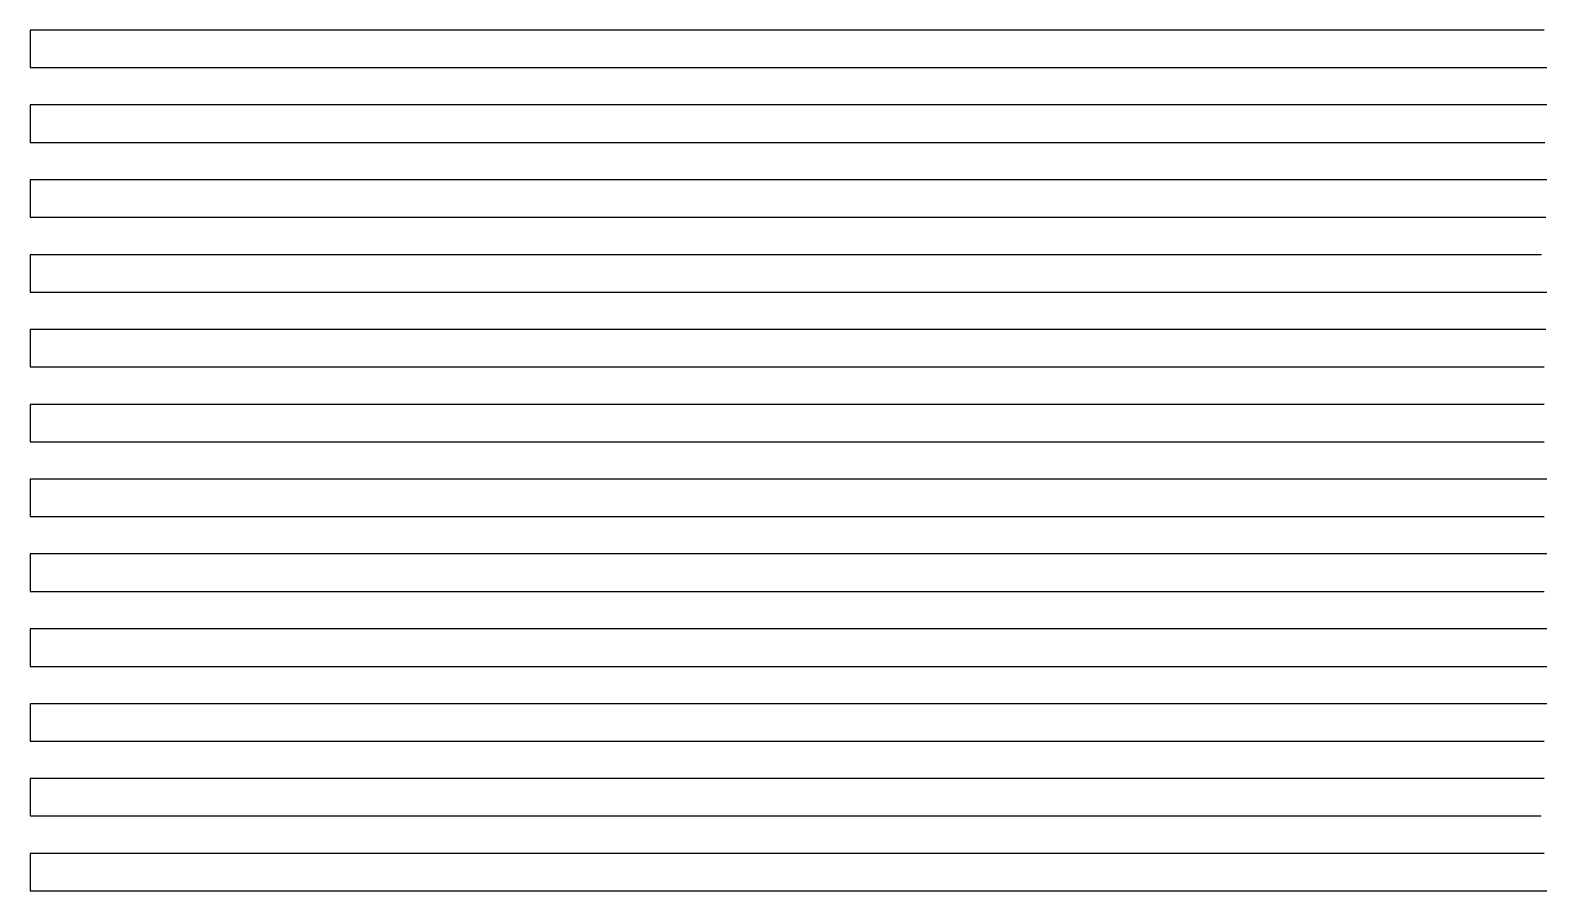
# Model space of a CAD drawing. Extents: x 20 to 170, y 60 to 234.
# Drawn here: x 20 to 57.5, y 191.2 to 212.6 of the extents above; entities that cross this region are included whole.
import ezdxf

# ---------------------------------------------------------------- set-up
doc = ezdxf.new("R2010")
doc.units = 0
doc.header["$LTSCALE"] = 0.000394
doc.layers.add('SPLINE', color=7, linetype='CONTINUOUS')

msp = doc.modelspace()

# ---------------------------------------------------------------- linework, layer by layer
at = {"layer": 'SPLINE', "color": 2}
for points in [[(57.631187, 212.602463, -19.700144), (57.305031, 212.602463, -20.432901), (56.933956, 212.602463, -21.416059), (56.846489, 212.602463, -21.732338), (56.236717, 212.602463, -24.854208), (55.931847, 212.602463, -26.451084), (55.872768, 212.602463, -26.801783), (55.85384, 212.602463, -26.967722), (55.244053, 212.602463, -35.509796), (55.014824, 212.602463, -38.374847), (54.993542, 212.602463, -38.424927), (54.142704, 212.602463, -38.456268), (53.792881, 212.602463, -38.456268), (53.445454, 212.602463, -38.434307), (53.095692, 212.602463, -38.421829), (47.860573, 212.602463, -38.418728), (46.466133, 212.602463, -38.456268), (45.069336, 212.602463, -38.421829), (41.930641, 212.602463, -38.418728), (40.883621, 212.602463, -38.456268), (38.092358, 212.602463, -38.456268), (37.392784, 212.602463, -38.449989), (36.695564, 212.602463, -38.421829), (35.298748, 212.602463, -38.456268), (34.254089, 212.602463, -38.456268), (33.207077, 212.602463, -38.418728), (29.019009, 212.602463, -38.424927), (28.669207, 212.602463, -38.465668), (28.32177, 212.602463, -38.700485), (28.125626, 212.602463, -38.991703), (28.026337, 212.602463, -39.226543), (27.976707, 212.602463, -39.395603), (27.929451, 212.602463, -39.668064), (27.905815, 212.602463, -40), (20, 212.602463, -40), (20, 211.673523, -40), (27.905815, 211.673523, -40), (27.929451, 211.673523, -39.646103), (27.976707, 211.673523, -39.373745), (28.026337, 211.673523, -39.204624), (28.125626, 211.673523, -38.969784), (28.32177, 211.673523, -38.678543), (28.669207, 211.673523, -38.443748), (29.019009, 211.673523, -38.418728), (31.113033, 211.673523, -38.418728), (32.507484, 211.673523, -38.431229), (33.207077, 211.673523, -38.418728), (35.298748, 211.673523, -38.456268), (35.648529, 211.673523, -38.453148), (36.695564, 211.673523, -38.418728), (38.092358, 211.673523, -38.468788), (39.486828, 211.673523, -38.421829), (40.883621, 211.673523, -38.456268), (41.231071, 211.673523, -38.453148), (42.278061, 211.673523, -38.418728), (46.11636, 211.673523, -38.418728), (46.466133, 211.673523, -38.431229), (48.560173, 211.673523, -38.418728), (53.095692, 211.673523, -38.421829), (53.445454, 211.673523, -38.434307), (54.492485, 211.673523, -38.421829), (54.839912, 211.673523, -38.431229), (55.014824, 211.673523, -38.421829), (55.036076, 211.673523, -38.318508), (55.22282, 211.673523, -36.258133), (55.860931, 211.673523, -28.326698), (55.87986, 211.673523, -28.173319), (55.936554, 211.673523, -27.828838), (56.846489, 211.673523, -22.715536), (56.933956, 211.673523, -22.349195), (57.806068, 211.673523, -19.531105)], [(57.763504, 210.742386, -20.357721), (56.891403, 210.742386, -24.12145), (55.908226, 210.742386, -29.510315), (55.102249, 210.742386, -38.321629), (55.085705, 210.742386, -38.424927), (54.839912, 210.742386, -38.418728), (53.445454, 210.742386, -38.434307), (53.095692, 210.742386, -38.421829), (51.001637, 210.742386, -38.418728), (49.954624, 210.742386, -38.384228), (49.257393, 210.742386, -38.393608), (48.732712, 210.742386, -38.418728), (47.860573, 210.742386, -38.418728), (47.163383, 210.742386, -38.437489), (46.466133, 210.742386, -38.418728), (42.278061, 210.742386, -38.418728), (41.405952, 210.742386, -38.437489), (40.883621, 210.742386, -38.424927), (39.137024, 210.742386, -38.418728), (38.439804, 210.742386, -38.443748), (38.092358, 210.742386, -38.431229), (36.695564, 210.742386, -38.453148), (33.207077, 210.742386, -38.456268), (32.160057, 210.742386, -38.418728), (29.019009, 210.742386, -38.418728), (28.669207, 210.742386, -38.443748), (28.32177, 210.742386, -38.678543), (28.125626, 210.742386, -38.969784), (28.026337, 210.742386, -39.204624), (27.976707, 210.742386, -39.373745), (27.929451, 210.742386, -39.646103), (27.905815, 210.742386, -40), (20, 210.742386, -40), (20, 209.811172, -40), (27.905815, 209.811172, -40), (27.929451, 209.811172, -39.630444), (27.976707, 209.811172, -39.358086), (28.026337, 209.811172, -39.188984), (28.125626, 209.811172, -38.954124), (28.32177, 209.811172, -38.659767), (28.669207, 209.811172, -38.424927), (29.019009, 209.811172, -38.387348), (29.368792, 209.811172, -38.384228), (30.415813, 209.811172, -38.418728), (32.334938, 209.811172, -38.418728), (32.507484, 209.811172, -38.424927), (34.254089, 209.811172, -38.424927), (34.601509, 209.811172, -38.437489), (35.998344, 209.811172, -38.421829), (38.092358, 209.811172, -38.424927), (40.883621, 209.811172, -38.421829), (41.231071, 209.811172, -38.431229), (41.580833, 209.811172, -38.431229), (41.930641, 209.811172, -38.418728), (48.210381, 209.811172, -38.418728), (49.257393, 209.811172, -38.384228), (50.651855, 209.811172, -38.381107), (51.35144, 209.811172, -38.399887), (51.873768, 209.811172, -38.418728), (53.095692, 209.811172, -38.421829), (53.445454, 209.811172, -38.434307), (55.239334, 209.811172, -38.418728), (55.820751, 209.811172, -35.844814), (55.844398, 209.811172, -35.716415), (56.040554, 209.811172, -33.571545), (56.113838, 209.811172, -32.870163), (56.629047, 209.811172, -28.279758), (56.692852, 209.811172, -27.825699), (56.933956, 209.811172, -26.501225), (57.652439, 209.811172, -22.320995)], [(57.796619, 208.882339, -23.216534), (56.846489, 208.882339, -28.589737), (56.82523, 208.882339, -28.771357), (56.040554, 208.882339, -38.039787), (56.02401, 208.882339, -38.133728), (55.97438, 208.882339, -38.352928), (55.953106, 208.882339, -38.418728), (52.048649, 208.882339, -38.418728), (50.651855, 208.882339, -38.381107), (49.257393, 208.882339, -38.384228), (47.860573, 208.882339, -38.418728), (42.975304, 208.882339, -38.424927), (41.930641, 208.882339, -38.418728), (41.05616, 208.882339, -38.453148), (39.661709, 208.882339, -38.453148), (38.789589, 208.882339, -38.424927), (38.092358, 208.882339, -38.443748), (36.695564, 208.882339, -38.418728), (33.554504, 208.882339, -38.418728), (32.857265, 208.882339, -38.443748), (32.160057, 208.882339, -38.418728), (30.588341, 208.882339, -38.418728), (29.716219, 208.882339, -38.387348), (29.019009, 208.882339, -38.384228), (28.669207, 208.882339, -38.421829), (28.32177, 208.882339, -38.656647), (28.125626, 208.882339, -38.944744), (28.026337, 208.882339, -39.182705), (27.976707, 208.882339, -39.351826), (27.929451, 208.882339, -39.627365), (27.905815, 208.882339, -40), (20, 208.882339, -40), (20, 207.951126, -40), (27.905815, 207.951126, -40), (27.929451, 207.951126, -39.630444), (27.976707, 207.951126, -39.358086), (28.026337, 207.951126, -39.188984), (28.125626, 207.951126, -38.954124), (28.32177, 207.951126, -38.659767), (28.669207, 207.951126, -38.424927), (29.019009, 207.951126, -38.387348), (29.716219, 207.951126, -38.384228), (31.460461, 207.951126, -38.418728), (35.298748, 207.951126, -38.418728), (35.998344, 207.951126, -38.431229), (36.345772, 207.951126, -38.418728), (45.768921, 207.951126, -38.415569), (46.466133, 207.951126, -38.387348), (47.163383, 207.951126, -38.384228), (47.860573, 207.951126, -38.409267), (48.560173, 207.951126, -38.387348), (50.304405, 207.951126, -38.384228), (51.35144, 207.951126, -38.418728), (56.040554, 207.951126, -38.418728), (56.061813, 207.951126, -38.365467), (56.827602, 207.951126, -32.065407), (56.848885, 207.951126, -31.849327), (56.933956, 207.951126, -31.154209), (57.676079, 207.951126, -26.037785)], [(57.565002, 207.019928, -29.845373), (57.073406, 207.019928, -35.841656), (56.780338, 207.019928, -38.240208), (56.759056, 207.019928, -38.384228), (56.236717, 207.019928, -38.384228), (54.839912, 207.019928, -38.418728), (52.74588, 207.019928, -38.418728), (51.698856, 207.019928, -38.384228), (50.651855, 207.019928, -38.399887), (50.304405, 207.019928, -38.384228), (48.907593, 207.019928, -38.381107), (48.385292, 207.019928, -38.387348), (47.163383, 207.019928, -38.381107), (46.466133, 207.019928, -38.393608), (46.11636, 207.019928, -38.418728), (31.810265, 207.019928, -38.418728), (31.287933, 207.019928, -38.415569), (29.716219, 207.019928, -38.381107), (29.019009, 207.019928, -38.384228), (28.669207, 207.019928, -38.421829), (28.32177, 207.019928, -38.656647), (28.125626, 207.019928, -38.944744), (28.026337, 207.019928, -39.182705), (27.976707, 207.019928, -39.351826), (27.929451, 207.019928, -39.627365), (27.905815, 207.019928, -40), (20, 207.019928, -40), (20, 206.088715, -40), (27.905815, 206.088715, -40), (27.929451, 206.088715, -39.646103), (27.976707, 206.088715, -39.373745), (28.026337, 206.088715, -39.204624), (28.125626, 206.088715, -38.969784), (28.32177, 206.088715, -38.678543), (28.669207, 206.088715, -38.443748), (29.019009, 206.088715, -38.418728), (29.716219, 206.088715, -38.393608), (30.415813, 206.088715, -38.384228), (32.160057, 206.088715, -38.384228), (33.207077, 206.088715, -38.418728), (37.567673, 206.088715, -38.418728), (38.092358, 206.088715, -38.393608), (38.789589, 206.088715, -38.384228), (40.53384, 206.088715, -38.384228), (41.580833, 206.088715, -38.418728), (46.466133, 206.088715, -38.418728), (47.860573, 206.088715, -38.381107), (50.304405, 206.088715, -38.384228), (50.651855, 206.088715, -38.399887), (52.048649, 206.088715, -38.381107), (52.74588, 206.088715, -38.384228), (53.792881, 206.088715, -38.418728), (54.839912, 206.088715, -38.418728), (56.236717, 206.088715, -38.381107), (56.97649, 206.088715, -38.381107), (57.00013, 206.088715, -38.274628), (57.763504, 206.088715, -32.018467)], [(57.676079, 205.159882, -38.384228), (56.236717, 205.159882, -38.415569), (54.665012, 205.159882, -38.418728), (53.792881, 205.159882, -38.387348), (53.095692, 205.159882, -38.381107), (50.651855, 205.159882, -38.390507), (50.304405, 205.159882, -38.365467), (49.954624, 205.159882, -38.346668), (49.257393, 205.159882, -38.349808), (48.560173, 205.159882, -38.374847), (48.385292, 205.159882, -38.387348), (47.860573, 205.159882, -38.384228), (46.466133, 205.159882, -38.418728), (43.674873, 205.159882, -38.418728), (42.278061, 205.159882, -38.409267), (41.580833, 205.159882, -38.384228), (39.137024, 205.159882, -38.381107), (38.092358, 205.159882, -38.390507), (37.392784, 205.159882, -38.418728), (33.904289, 205.159882, -38.418728), (31.113033, 205.159882, -38.346668), (29.716219, 205.159882, -38.381107), (29.019009, 205.159882, -38.387348), (28.669207, 205.159882, -38.424927), (28.32177, 205.159882, -38.659767), (28.125626, 205.159882, -38.954124), (28.026337, 205.159882, -39.188984), (27.976707, 205.159882, -39.358086), (27.929451, 205.159882, -39.630444), (27.905815, 205.159882, -40), (20, 205.159882, -40), (20, 204.228653, -40), (27.905815, 204.228653, -40), (27.929451, 204.228653, -39.608585), (27.976707, 204.228653, -39.333004), (28.026337, 204.228653, -39.163944), (28.125626, 204.228653, -38.929104), (28.32177, 204.228653, -38.641029), (28.669207, 204.228653, -38.406147), (29.019009, 204.228653, -38.381107), (30.066032, 204.228653, -38.374847), (31.113033, 204.228653, -38.346668), (31.810265, 204.228653, -38.352928), (33.554504, 204.228653, -38.418728), (35.298748, 204.228653, -38.390507), (35.998344, 204.228653, -38.418728), (36.695564, 204.228653, -38.415569), (38.092358, 204.228653, -38.384228), (41.580833, 204.228653, -38.381107), (42.278061, 204.228653, -38.406147), (42.975304, 204.228653, -38.418728), (43.674873, 204.228653, -38.393608), (44.372093, 204.228653, -38.384228), (45.069336, 204.228653, -38.409267), (46.466133, 204.228653, -38.390507), (46.813576, 204.228653, -38.406147), (47.513161, 204.228653, -38.381107), (48.560173, 204.228653, -38.381107), (49.257393, 204.228653, -38.346668), (50.304405, 204.228653, -38.346668), (50.651855, 204.228653, -38.359188), (52.048649, 204.228653, -38.381107), (53.792881, 204.228653, -38.384228), (54.492485, 204.228653, -38.403069), (55.537144, 204.228653, -38.384228), (56.236717, 204.228653, -38.409267), (57.631187, 204.228653, -38.349808)], [(57.631187, 203.29744, -38.346668), (56.933956, 203.29744, -38.399887), (56.584152, 203.29744, -38.387348), (55.537144, 203.29744, -38.381107), (54.839912, 203.29744, -38.390507), (54.492485, 203.29744, -38.384228), (53.445454, 203.29744, -38.399887), (53.095692, 203.29744, -38.384228), (52.74588, 203.29744, -38.381107), (51.698856, 203.29744, -38.346668), (50.651855, 203.29744, -38.359188), (50.304405, 203.29744, -38.346668), (49.257393, 203.29744, -38.346668), (48.560173, 203.29744, -38.374847), (47.513161, 203.29744, -38.381107), (47.163383, 203.29744, -38.390507), (46.466133, 203.29744, -38.381107), (45.069336, 203.29744, -38.399887), (44.721901, 203.29744, -38.384228), (36.695564, 203.29744, -38.381107), (35.648529, 203.29744, -38.399887), (35.298748, 203.29744, -38.387348), (33.554504, 203.29744, -38.418728), (32.507484, 203.29744, -38.381107), (29.019009, 203.29744, -38.381107), (28.669207, 203.29744, -38.406147), (28.32177, 203.29744, -38.641029), (28.125626, 203.29744, -38.929104), (28.026337, 203.29744, -39.163944), (27.976707, 203.29744, -39.333004), (27.929451, 203.29744, -39.608585), (27.905815, 203.29744, -40), (20, 203.29744, -40), (20, 202.368591, -40), (27.905815, 202.368591, -40), (27.929451, 202.368591, -39.592903), (27.976707, 202.368591, -39.317345), (28.026337, 202.368591, -39.148285), (28.125626, 202.368591, -38.913445), (28.32177, 202.368591, -38.622208), (28.669207, 202.368591, -38.387348), (29.019009, 202.368591, -38.349808), (29.368792, 202.368591, -38.346668), (30.415813, 202.368591, -38.381107), (32.507484, 202.368591, -38.381107), (33.554504, 202.368591, -38.418728), (34.254089, 202.368591, -38.418728), (35.648529, 202.368591, -38.381107), (40.53384, 202.368591, -38.384228), (40.883621, 202.368591, -38.390507), (41.930641, 202.368591, -38.381107), (43.499992, 202.368591, -38.384228), (43.674873, 202.368591, -38.390507), (44.372093, 202.368591, -38.381107), (45.069336, 202.368591, -38.403069), (46.466133, 202.368591, -38.381107), (47.163383, 202.368591, -38.390507), (47.513161, 202.368591, -38.381107), (48.907593, 202.368591, -38.381107), (49.257393, 202.368591, -38.356049), (49.954624, 202.368591, -38.346668), (50.651855, 202.368591, -38.368568), (51.35144, 202.368591, -38.346668), (52.048649, 202.368591, -38.346668), (53.095692, 202.368591, -38.381107), (54.839912, 202.368591, -38.381107), (55.537144, 202.368591, -38.390507), (55.886955, 202.368591, -38.381107), (57.283749, 202.368591, -38.381107), (57.631187, 202.368591, -38.356049)], [(59.703949, 201.437363, -38.381107), (51.001637, 201.437363, -38.381107), (49.257393, 201.437363, -38.346668), (46.813576, 201.437363, -38.399887), (46.466133, 201.437363, -38.387348), (45.069336, 201.437363, -38.384228), (44.372093, 201.437363, -38.393608), (43.674873, 201.437363, -38.381107), (39.486828, 201.437363, -38.381107), (38.092358, 201.437363, -38.399887), (37.742561, 201.437363, -38.415569), (37.045334, 201.437363, -38.418728), (35.998344, 201.437363, -38.381107), (35.298748, 201.437363, -38.390507), (34.776428, 201.437363, -38.409267), (33.904289, 201.437363, -38.384228), (33.207077, 201.437363, -38.393608), (32.507484, 201.437363, -38.352928), (32.160057, 201.437363, -38.346668), (31.810265, 201.437363, -38.346668), (30.938133, 201.437363, -38.371708), (30.415813, 201.437363, -38.346668), (29.019009, 201.437363, -38.346668), (28.669207, 201.437363, -38.368568), (28.32177, 201.437363, -38.603428), (28.125626, 201.437363, -38.891525), (28.026337, 201.437363, -39.129444), (27.976707, 201.437363, -39.298584), (27.929451, 201.437363, -39.570984), (27.905815, 201.437363, -40), (20, 201.437363, -40), (20, 200.506165, -40), (27.905815, 200.506165, -40), (27.929451, 200.506165, -39.570984), (27.976707, 200.506165, -39.298584), (28.026337, 200.506165, -39.129444), (28.125626, 200.506165, -38.891525), (28.32177, 200.506165, -38.603428), (28.669207, 200.506165, -38.368568), (29.019009, 200.506165, -38.346668), (30.763241, 200.506165, -38.346668), (31.287933, 200.506165, -38.368568), (31.460461, 200.506165, -38.368568), (31.810265, 200.506165, -38.346668), (32.507484, 200.506165, -38.346668), (33.207077, 200.506165, -38.371708), (33.904289, 200.506165, -38.381107), (35.298748, 200.506165, -38.384228), (36.695564, 200.506165, -38.409267), (37.392784, 200.506165, -38.387348), (37.742561, 200.506165, -38.384228), (38.092358, 200.506165, -38.390507), (39.486828, 200.506165, -38.346668), (40.883621, 200.506165, -38.381107), (43.674873, 200.506165, -38.384228), (44.022324, 200.506165, -38.390507), (44.372093, 200.506165, -38.390507), (44.721901, 200.506165, -38.381107), (47.513161, 200.506165, -38.381107), (47.860573, 200.506165, -38.365467), (49.257393, 200.506165, -38.346668), (49.954624, 200.506165, -38.318508), (50.651855, 200.506165, -38.305969), (52.74588, 200.506165, -38.381107), (57.631187, 200.506165, -38.381107)], [(57.980968, 199.577316, -38.374847), (53.445454, 199.577316, -38.381107), (52.74588, 199.577316, -38.346668), (52.048649, 199.577316, -38.346668), (50.651855, 199.577316, -38.305969), (49.257393, 199.577316, -38.305969), (47.513161, 199.577316, -38.381107), (40.883621, 199.577316, -38.381107), (39.486828, 199.577316, -38.346668), (38.092358, 199.577316, -38.352928), (36.695564, 199.577316, -38.374847), (35.298748, 199.577316, -38.381107), (33.904289, 199.577316, -38.371708), (33.207077, 199.577316, -38.346668), (31.113033, 199.577316, -38.368568), (29.368792, 199.577316, -38.305969), (29.019009, 199.577316, -38.309067), (28.669207, 199.577316, -38.352928), (28.32177, 199.577316, -38.587769), (28.125626, 199.577316, -38.875843), (28.026337, 199.577316, -39.110683), (27.976707, 199.577316, -39.279804), (27.929451, 199.577316, -39.552185), (27.905815, 199.577316, -40), (20, 199.577316, -40), (20, 198.646088, -40), (27.905815, 198.646088, -40), (27.929451, 198.646088, -39.533424), (27.976707, 198.646088, -39.261005), (28.026337, 198.646088, -39.091885), (28.125626, 198.646088, -38.857063), (28.32177, 198.646088, -38.565849), (28.669207, 198.646088, -38.331009), (29.019009, 198.646088, -38.305969), (29.716219, 198.646088, -38.305969), (31.113033, 198.646088, -38.346668), (32.507484, 198.646088, -38.352928), (33.207077, 198.646088, -38.346668), (34.254089, 198.646088, -38.381107), (36.52066, 198.646088, -38.381107), (38.092358, 198.646088, -38.349808), (38.9645, 198.646088, -38.381107), (47.338272, 198.646088, -38.381107), (47.513161, 198.646088, -38.374847), (47.860573, 198.646088, -38.346668), (49.257393, 198.646088, -38.305969), (49.954624, 198.646088, -38.305969), (50.651855, 198.646088, -38.331009), (51.698856, 198.646088, -38.346668), (53.095692, 198.646088, -38.346668), (53.792881, 198.646088, -38.381107), (54.317574, 198.646088, -38.381107), (54.839912, 198.646088, -38.356049), (55.537144, 198.646088, -38.346668), (56.236717, 198.646088, -38.346668), (57.021393, 198.646088, -38.371708), (57.631187, 198.646088, -38.349808)], [(58.448917, 197.71489, -38.346668), (55.886955, 197.71489, -38.346668), (54.839912, 197.71489, -38.352928), (54.317574, 197.71489, -38.368568), (54.142704, 197.71489, -38.365467), (53.445454, 197.71489, -38.346668), (50.651855, 197.71489, -38.346668), (49.954624, 197.71489, -38.331009), (49.257393, 197.71489, -38.305969), (46.466133, 197.71489, -38.381107), (45.069336, 197.71489, -38.346668), (43.674873, 197.71489, -38.381107), (33.207077, 197.71489, -38.381107), (32.160057, 197.71489, -38.346668), (31.113033, 197.71489, -38.346668), (29.716219, 197.71489, -38.309067), (29.019009, 197.71489, -38.305969), (28.669207, 197.71489, -38.346668), (28.32177, 197.71489, -38.578388), (28.125626, 197.71489, -38.872746), (28.026337, 197.71489, -39.107544), (27.976707, 197.71489, -39.276646), (27.929451, 197.71489, -39.549065), (27.905815, 197.71489, -40), (20, 197.71489, -40), (20, 196.783661, -40), (27.905815, 196.783661, -40), (27.929451, 196.783661, -39.552185), (27.976707, 196.783661, -39.279804), (28.026337, 196.783661, -39.110683), (28.125626, 196.783661, -38.875843), (28.32177, 196.783661, -38.587769), (28.669207, 196.783661, -38.352928), (29.019009, 196.783661, -38.309067), (29.716219, 196.783661, -38.305969), (31.113033, 196.783661, -38.334148), (31.460461, 196.783661, -38.349808), (32.507484, 196.783661, -38.349808), (33.207077, 196.783661, -38.374847), (35.998344, 196.783661, -38.384228), (36.695564, 196.783661, -38.409267), (38.092358, 196.783661, -38.356049), (38.789589, 196.783661, -38.346668), (39.836601, 196.783661, -38.381107), (40.883621, 196.783661, -38.349808), (41.580833, 196.783661, -38.349808), (42.103172, 196.783661, -38.381107), (42.975304, 196.783661, -38.381107), (43.674873, 196.783661, -38.356049), (45.069336, 196.783661, -38.346668), (46.11636, 196.783661, -38.346668), (47.163383, 196.783661, -38.381107), (47.688053, 196.783661, -38.371708), (48.560173, 196.783661, -38.305969), (49.257393, 196.783661, -38.305969), (50.129524, 196.783661, -38.346668), (51.35144, 196.783661, -38.337288), (52.048649, 196.783661, -38.315327), (52.74588, 196.783661, -38.305969), (53.445454, 196.783661, -38.346668), (54.492485, 196.783661, -38.371708), (54.839912, 196.783661, -38.356049), (56.236717, 196.783661, -38.346668), (57.827339, 196.783661, -38.346668)], [(57.732803, 195.854858, -26.519964), (57.137215, 195.854858, -28.436296), (57.115944, 195.854858, -28.461357), (57.009579, 195.854858, -28.621077), (56.900852, 195.854858, -28.896597), (56.794498, 195.854858, -29.284895), (56.688152, 195.854858, -29.798393), (56.579433, 195.854858, -30.452831), (56.47308, 195.854858, -31.257549), (56.364353, 195.854858, -32.247028), (56.257999, 195.854858, -33.455643), (55.886955, 195.854858, -38.265247), (55.865673, 195.854858, -38.346668), (54.839912, 195.854858, -38.346668), (53.792881, 195.854858, -38.381107), (53.445454, 195.854858, -38.352928), (52.048649, 195.854858, -38.321629), (51.786312, 195.854858, -38.346668), (45.768921, 195.854858, -38.346668), (45.419121, 195.854858, -38.356049), (45.069336, 195.854858, -38.359188), (44.721901, 195.854858, -38.346668), (42.975304, 195.854858, -38.349808), (42.452972, 195.854858, -38.368568), (41.930641, 195.854858, -38.346668), (40.883621, 195.854858, -38.346668), (40.53384, 195.854858, -38.359188), (40.184036, 195.854858, -38.365467), (39.486828, 195.854858, -38.346668), (38.092358, 195.854858, -38.346668), (37.392784, 195.854858, -38.371708), (35.998344, 195.854858, -38.381107), (35.298748, 195.854858, -38.352928), (33.904289, 195.854858, -38.374847), (32.507484, 195.854858, -38.381107), (30.415813, 195.854858, -38.305969), (29.019009, 195.854858, -38.305969), (28.669207, 195.854858, -38.331009), (28.32177, 195.854858, -38.565849), (28.125626, 195.854858, -38.857063), (28.026337, 195.854858, -39.091885), (27.976707, 195.854858, -39.261005), (27.929451, 195.854858, -39.533424), (27.905815, 195.854858, -40), (20, 195.854858, -40), (20, 194.92363, -40), (27.905815, 194.92363, -40), (27.929451, 194.92363, -39.533424), (27.976707, 194.92363, -39.261005), (28.026337, 194.92363, -39.091885), (28.125626, 194.92363, -38.857063), (28.32177, 194.92363, -38.565849), (28.669207, 194.92363, -38.331009), (29.019009, 194.92363, -38.305969), (30.415813, 194.92363, -38.305969), (31.113033, 194.92363, -38.324768), (31.810265, 194.92363, -38.309067), (32.160057, 194.92363, -38.305969), (32.507484, 194.92363, -38.321629), (33.904289, 194.92363, -38.346668), (41.930641, 194.92363, -38.346668), (42.278061, 194.92363, -38.359188), (42.975304, 194.92363, -38.346668), (45.069336, 194.92363, -38.346668), (45.768921, 194.92363, -38.365467), (45.941456, 194.92363, -38.368568), (46.466133, 194.92363, -38.352928), (47.860573, 194.92363, -38.337288), (49.257393, 194.92363, -38.305969), (51.698856, 194.92363, -38.305969), (52.166836, 194.92363, -38.321629), (52.188095, 194.92363, -38.280907), (52.526066, 194.92363, -34.58918), (52.604073, 194.92363, -33.82518), (52.68206, 194.92363, -33.161343), (52.840416, 194.92363, -32.074787), (52.996403, 194.92363, -31.273209), (53.154739, 194.92363, -30.718971), (53.313107, 194.92363, -30.380831), (53.334389, 194.92363, -30.286871), (54.012699, 194.92363, -26.795563), (54.142704, 194.92363, -26.241304), (54.2845, 194.92363, -25.878086), (54.426311, 194.92363, -25.755966), (54.447594, 194.92363, -25.755966), (54.839912, 194.92363, -25.492947), (55.319714, 194.92363, -25.164148), (55.364616, 194.92363, -25.154768), (55.79948, 194.92363, -24.888628), (55.894051, 194.92363, -24.35943), (55.964931, 194.92363, -24.115191), (56.106747, 194.92363, -23.836552), (56.716522, 194.92363, -23.044313), (56.737804, 194.92363, -22.987934), (56.848885, 194.92363, -22.643536), (56.919769, 194.92363, -22.496336), (57.631187, 194.92363, -21.1875)], [(57.631187, 193.992371, -18.125149), (56.737804, 193.992371, -19.440266), (56.149292, 193.992371, -19.922443), (56.002735, 193.992371, -20.088444), (55.189705, 193.992371, -20.414082), (54.839912, 193.992371, -20.429722), (53.554188, 193.992371, -20.692781), (53.445454, 193.992371, -20.739721), (53.32494, 193.992371, -20.849321), (53.183117, 193.992371, -21.11232), (52.637157, 193.992371, -21.11232), (52.516628, 193.992371, -21.168739), (52.39846, 193.992371, -21.3566), (52.277897, 193.992371, -21.754257), (52.218819, 193.992371, -22.070498), (52.157364, 193.992371, -22.527636), (52.069931, 193.992371, -23.420053), (51.533424, 193.992371, -26.022144), (51.512161, 193.992371, -26.094164), (51.408165, 193.992371, -26.310184), (51.3018, 193.992371, -26.654642), (51.197811, 193.992371, -27.133722), (51.093803, 193.992371, -27.75996), (50.989822, 193.992371, -28.545897), (50.88348, 193.992371, -29.510315), (50.77948, 193.992371, -30.687691), (50.675503, 193.992371, -32.118668), (50.283127, 193.992371, -38.280907), (50.259518, 193.992371, -38.305969), (48.560173, 193.992371, -38.305969), (47.860573, 193.992371, -38.334148), (47.163383, 193.992371, -38.346668), (45.069336, 193.992371, -38.346668), (43.674873, 193.992371, -38.356049), (42.278061, 193.992371, -38.334148), (41.580833, 193.992371, -38.305969), (39.486828, 193.992371, -38.346668), (33.554504, 193.992371, -38.346668), (33.032166, 193.992371, -38.356049), (32.507484, 193.992371, -38.315327), (31.113033, 193.992371, -38.324768), (30.415813, 193.992371, -38.305969), (29.019009, 193.992371, -38.305969), (28.669207, 193.992371, -38.331009), (28.32177, 193.992371, -38.565849), (28.125626, 193.992371, -38.857063), (28.026337, 193.992371, -39.091885), (27.976707, 193.992371, -39.261005), (27.929451, 193.992371, -39.533424), (27.905815, 193.992371, -40), (20, 193.992371, -40), (20, 193.063522, -40), (27.905815, 193.063522, -40), (27.929451, 193.063522, -39.533424), (27.976707, 193.063522, -39.261005), (28.026337, 193.063522, -39.091885), (28.125626, 193.063522, -38.857063), (28.32177, 193.063522, -38.565849), (28.669207, 193.063522, -38.331009), (29.019009, 193.063522, -38.305969), (29.716219, 193.063522, -38.305969), (31.113033, 193.063522, -38.340408), (31.810265, 193.063522, -38.352928), (32.507484, 193.063522, -38.381107), (33.554504, 193.063522, -38.346668), (39.486828, 193.063522, -38.346668), (40.883621, 193.063522, -38.305969), (41.930641, 193.063522, -38.305969), (42.278061, 193.063522, -38.321629), (43.674873, 193.063522, -38.318508), (44.372093, 193.063522, -38.305969), (45.069336, 193.063522, -38.334148), (46.466133, 193.063522, -38.346668), (48.560173, 193.063522, -38.340408), (49.257393, 193.063522, -38.305969), (49.32357, 193.063522, -38.305969), (49.34486, 193.063522, -37.930229), (49.73246, 193.063522, -29.898613), (49.834072, 193.063522, -28.016739), (50.224056, 193.063522, -21.942118), (50.273716, 193.063522, -21.531919), (50.325668, 193.063522, -21.272039), (50.387131, 193.063522, -21.052839), (51.030006, 193.063522, -19.327505), (51.046547, 193.063522, -19.264925), (51.197811, 193.063522, -18.529047), (51.35144, 193.063522, -18.112629), (51.393974, 193.063522, -18.043709), (51.661049, 193.063522, -17.830791), (52.048649, 193.063522, -17.702431), (53.445454, 193.063522, -17.430031), (54.839912, 193.063522, -17.411251), (55.168423, 193.063522, -17.426891), (55.494595, 193.063522, -17.339191), (56.149292, 193.063522, -17.079313), (56.257999, 193.063522, -17.007313), (56.808685, 193.063522, -16.731773), (56.964687, 193.063522, -16.512575), (57.167915, 193.063522, -16.327795), (57.555511, 193.063522, -16.086695)], [(57.631187, 192.132339, -14.705839), (56.236717, 192.132339, -15.285097), (55.58205, 192.132339, -15.476097), (55.272423, 192.132339, -15.570036), (54.263214, 192.132339, -15.538736), (53.684174, 192.132339, -15.385317), (53.445454, 192.132339, -15.363418), (53.254017, 192.132339, -15.388457), (52.651329, 192.132339, -15.297657), (52.381916, 192.132339, -15.325797), (52.048649, 192.132339, -15.469857), (51.35144, 192.132339, -15.751697), (51.131638, 192.132339, -15.914495), (50.521873, 192.132339, -16.509415), (50.304405, 192.132339, -16.844473), (49.954624, 192.132339, -17.783831), (49.34486, 192.132339, -19.468426), (49.299931, 192.132339, -19.621885), (49.278679, 192.132339, -19.737743), (49.257393, 192.132339, -19.972584), (48.83197, 192.132339, -28.765097), (48.406548, 192.132339, -38.011627), (48.385292, 192.132339, -38.340408), (45.419121, 192.132339, -38.346668), (44.372093, 192.132339, -38.305969), (42.975304, 192.132339, -38.309067), (42.452972, 192.132339, -38.334148), (41.580833, 192.132339, -38.305969), (40.883621, 192.132339, -38.318508), (40.271473, 192.132339, -38.368568), (39.836601, 192.132339, -38.381107), (38.789589, 192.132339, -38.346668), (33.554504, 192.132339, -38.346668), (32.857265, 192.132339, -38.368568), (31.113033, 192.132339, -38.305969), (29.019009, 192.132339, -38.305969), (28.669207, 192.132339, -38.331009), (28.32177, 192.132339, -38.565849), (28.125626, 192.132339, -38.857063), (28.026337, 192.132339, -39.091885), (27.976707, 192.132339, -39.261005), (27.929451, 192.132339, -39.533424), (27.905815, 192.132339, -40), (20, 192.132339, -40), (20, 191.201218, -40), (27.905815, 191.201218, -40), (27.929451, 191.201218, -39.533424), (27.976707, 191.201218, -39.261005), (28.026337, 191.201218, -39.091885), (28.125626, 191.201218, -38.857063), (28.32177, 191.201218, -38.565849), (28.669207, 191.201218, -38.331009), (29.019009, 191.201218, -38.305969), (32.160057, 191.201218, -38.305969), (33.207077, 191.201218, -38.346668), (38.092358, 191.201218, -38.346668), (39.486828, 191.201218, -38.305969), (42.278061, 191.201218, -38.334148), (43.674873, 191.201218, -38.315327), (44.022324, 191.201218, -38.340408), (45.069336, 191.201218, -38.359188), (45.768921, 191.201218, -38.309067), (46.11636, 191.201218, -38.305969), (46.466133, 191.201218, -38.315327), (47.44698, 191.201218, -38.318508), (47.468243, 191.201218, -38.284027), (47.860573, 191.201218, -30.227373), (48.319111, 191.201218, -20.238724), (48.340374, 191.201218, -19.872383), (48.385292, 191.201218, -19.581165), (48.690178, 191.201218, -18.21909), (48.732712, 191.201218, -18.040609), (48.907593, 191.201218, -17.480091), (49.257393, 191.201218, -16.512575), (49.425194, 191.201218, -16.086695), (49.595394, 191.201218, -15.829955), (49.954624, 191.201218, -15.332077), (50.15078, 191.201218, -15.106618), (50.526581, 191.201218, -14.740279), (50.651855, 191.201218, -14.630719), (50.762928, 191.201218, -14.5618), (51.35144, 191.201218, -14.25808), (51.698856, 191.201218, -14.101521), (51.873768, 191.201218, -14.035721), (52.048649, 191.201218, -14.004441), (52.74588, 191.201218, -13.963741), (53.445454, 191.201218, -14.057681), (54.055237, 191.201218, -14.173541), (54.317574, 191.201218, -14.239261), (54.492485, 191.201218, -14.28938), (54.839912, 191.201218, -14.3614), (56.236717, 191.201218, -14.26118), (57.718632, 191.201218, -13.907362)]]:
    msp.add_polyline3d(points, dxfattribs=at)

doc.saveas('drawing.dxf')
